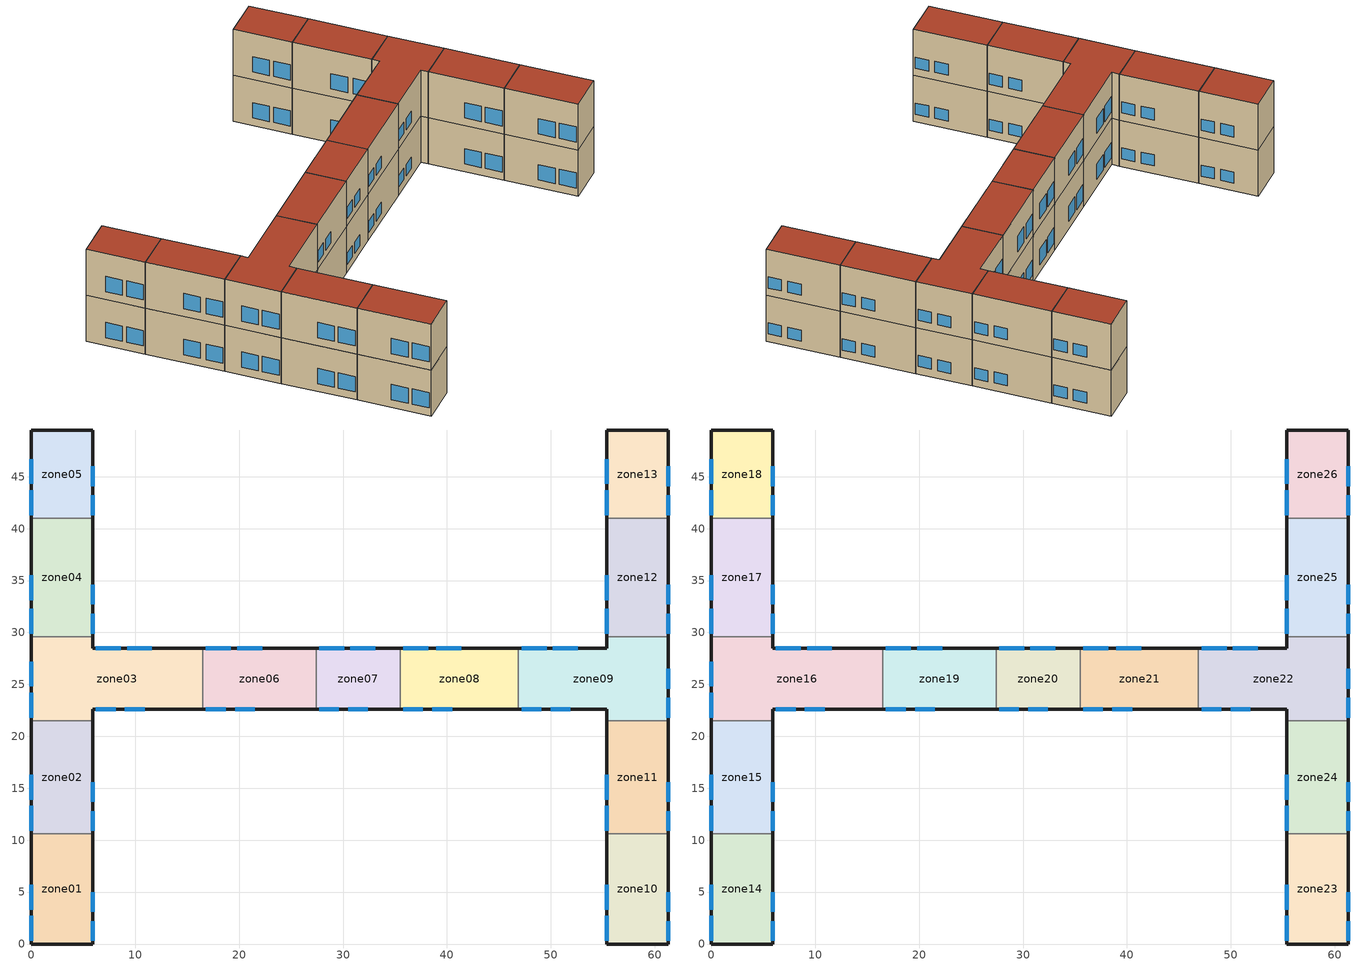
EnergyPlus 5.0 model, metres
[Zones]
zone01
 floor ground (GROUND_FLOOR): 0,10.6 5.9,10.6 5.9,0 0,0 z0
 wall outside (EXT_WALL): 0,10.6 0,0 5.9,0 5.9,10.6 z0:7.5
 wall to zone02 (ADJ_WALL): 5.9,10.6 0,10.6 z0:7.5
 window (EXT_WINDOW1): 5.9,0.3 5.9,2.2 / 5.9,3.1 5.9,5 z1.25:3.05; 0,2.7 0,0.3 / 0,5.7 0,3.3 z1.25:3.75
 ceiling to zone14 (ADJ_CEILING): 0,0 5.9,0 5.9,10.6 0,10.6 z7.5
zone02
 floor ground (GROUND_FLOOR): 0,21.5 5.9,21.5 5.9,10.6 0,10.6 z0
 wall outside (EXT_WALL): 5.9,10.6 5.9,21.5 / 0,21.5 0,10.6 z0:7.5
 wall to zone03 (ADJ_WALL): 5.9,21.5 0,21.5 z0:7.5
 wall to zone01 (ADJ_WALL): 0,10.6 5.9,10.6 z0:7.5
 window (EXT_WINDOW1): 5.9,10.9 5.9,12.8 / 5.9,13.7 5.9,15.6 z1.25:3.05; 0,13.3 0,10.9 / 0,16.3 0,13.9 z1.25:3.75
 ceiling to zone15 (ADJ_CEILING): 0,10.6 5.9,10.6 5.9,21.5 0,21.5 z7.5
zone03
 floor ground (GROUND_FLOOR): 5.9,21.5 0,21.5 0,29.6 5.9,29.6 5.9,28.5 16.5,28.5 16.5,22.6 5.9,22.6 z0
 wall outside (EXT_WALL): 5.9,21.5 5.9,22.6 16.5,22.6 / 0,29.6 0,21.5 / 16.5,28.5 5.9,28.5 5.9,29.6 z0:7.5
 wall to zone04 (ADJ_WALL): 5.9,29.6 0,29.6 z0:7.5
 wall to zone02 (ADJ_WALL): 0,21.5 5.9,21.5 z0:7.5
 wall to zone06 (ADJ_WALL): 16.5,22.6 16.5,28.5 z0:7.5
 window (EXT_WINDOW1): 0,24.2 0,21.8 / 0,27.2 0,24.8 / 8.6,28.5 6.2,28.5 / 11.6,28.5 9.2,28.5 z1.25:3.75; 6.2,22.6 8.1,22.6 / 9,22.6 10.9,22.6 z1.25:3.05
 ceiling to zone16 (ADJ_CEILING): 5.9,22.6 16.5,22.6 16.5,28.5 5.9,28.5 5.9,29.6 0,29.6 0,21.5 5.9,21.5 z7.5
zone04
 floor ground (GROUND_FLOOR): 0,41 5.9,41 5.9,29.6 0,29.6 z0
 wall outside (EXT_WALL): 5.9,29.6 5.9,41 / 0,41 0,29.6 z0:7.5
 wall to zone05 (ADJ_WALL): 5.9,41 0,41 z0:7.5
 wall to zone03 (ADJ_WALL): 0,29.6 5.9,29.6 z0:7.5
 window (EXT_WINDOW1): 5.9,29.9 5.9,31.8 / 5.9,32.7 5.9,34.6 z1.25:3.05; 0,32.3 0,29.9 / 0,35.5 0,33.1 z1.25:3.75
 ceiling to zone17 (ADJ_CEILING): 0,29.6 5.9,29.6 5.9,41 0,41 z7.5
zone05
 floor ground (GROUND_FLOOR): 0,49.5 5.9,49.5 5.9,41 0,41 z0
 wall outside (EXT_WALL): 5.9,41 5.9,49.5 0,49.5 0,41 z0:7.5
 wall to zone04 (ADJ_WALL): 0,41 5.9,41 z0:7.5
 window (EXT_WINDOW1): 5.9,41.3 5.9,43.2 / 5.9,44.1 5.9,46 z1.25:3.05; 0,43.7 0,41.3 / 0,46.7 0,44.3 z1.25:3.75
 ceiling to zone18 (ADJ_CEILING): 0,41 5.9,41 5.9,49.5 0,49.5 z7.5
zone06
 floor ground (GROUND_FLOOR): 16.5,28.5 27.4,28.5 27.4,22.6 16.5,22.6 z0
 wall outside (EXT_WALL): 27.4,28.5 16.5,28.5 / 16.5,22.6 27.4,22.6 z0:7.5
 wall to zone07 (ADJ_WALL): 27.4,22.6 27.4,28.5 z0:7.5
 wall to zone03 (ADJ_WALL): 16.5,28.5 16.5,22.6 z0:7.5
 window (EXT_WINDOW1): 16.8,22.6 18.7,22.6 / 19.6,22.6 21.5,22.6 z1.25:3.05; 19.2,28.5 16.8,28.5 / 22.2,28.5 19.8,28.5 z1.25:3.75
 ceiling to zone19 (ADJ_CEILING): 16.5,22.6 27.4,22.6 27.4,28.5 16.5,28.5 z7.5
zone07
 floor ground (GROUND_FLOOR): 27.4,28.5 35.5,28.5 35.5,22.6 27.4,22.6 z0
 wall outside (EXT_WALL): 35.5,28.5 27.4,28.5 / 27.4,22.6 35.5,22.6 z0:7.5
 wall to zone08 (ADJ_WALL): 35.5,22.6 35.5,28.5 z0:7.5
 wall to zone06 (ADJ_WALL): 27.4,28.5 27.4,22.6 z0:7.5
 window (EXT_WINDOW1): 27.7,22.6 29.6,22.6 / 30.5,22.6 32.4,22.6 z1.25:3.05; 30.1,28.5 27.7,28.5 / 33.1,28.5 30.7,28.5 z1.25:3.75
 ceiling to zone20 (ADJ_CEILING): 27.4,22.6 35.5,22.6 35.5,28.5 27.4,28.5 z7.5
zone08
 floor ground (GROUND_FLOOR): 35.5,28.5 46.9,28.5 46.9,22.6 35.5,22.6 z0
 wall outside (EXT_WALL): 46.9,28.5 35.5,28.5 / 35.5,22.6 46.9,22.6 z0:7.5
 wall to zone09 (ADJ_WALL): 46.9,22.6 46.9,28.5 z0:7.5
 wall to zone07 (ADJ_WALL): 35.5,28.5 35.5,22.6 z0:7.5
 window (EXT_WINDOW1): 35.8,22.6 37.7,22.6 / 38.6,22.6 40.5,22.6 z1.25:3.05; 38.2,28.5 35.8,28.5 / 41.4,28.5 39,28.5 z1.25:3.75
 ceiling to zone21 (ADJ_CEILING): 35.5,22.6 46.9,22.6 46.9,28.5 35.5,28.5 z7.5
zone09
 floor ground (GROUND_FLOOR): 61.3,29.6 61.3,21.5 55.4,21.5 55.4,22.6 46.9,22.6 46.9,28.5 55.4,28.5 55.4,29.6 z0
 wall outside (EXT_WALL): 46.9,22.6 55.4,22.6 55.4,21.5 / 61.3,21.5 61.3,29.6 / 55.4,29.6 55.4,28.5 46.9,28.5 z0:7.5
 wall to zone08 (ADJ_WALL): 46.9,28.5 46.9,22.6 z0:7.5
 wall to zone12 (ADJ_WALL): 61.3,29.6 55.4,29.6 z0:7.5
 wall to zone11 (ADJ_WALL): 55.4,21.5 61.3,21.5 z0:7.5
 window (EXT_WINDOW1): 47.2,22.6 49.1,22.6 / 50,22.6 51.9,22.6 / 61.3,21.8 61.3,23.7 / 61.3,24.6 61.3,26.5 z1.25:3.05; 49.6,28.5 47.2,28.5 / 52.6,28.5 50.2,28.5 z1.25:3.75
 ceiling to zone22 (ADJ_CEILING): 55.4,29.6 55.4,28.5 46.9,28.5 46.9,22.6 55.4,22.6 55.4,21.5 61.3,21.5 61.3,29.6 z7.5
zone10
 floor ground (GROUND_FLOOR): 55.4,10.6 61.3,10.6 61.3,0 55.4,0 z0
 wall outside (EXT_WALL): 55.4,10.6 55.4,0 61.3,0 61.3,10.6 z0:7.5
 wall to zone11 (ADJ_WALL): 61.3,10.6 55.4,10.6 z0:7.5
 window (EXT_WINDOW1): 61.3,0.3 61.3,2.2 / 61.3,3.1 61.3,5 z1.25:3.05; 55.4,2.7 55.4,0.3 / 55.4,5.7 55.4,3.3 z1.25:3.75
 ceiling to zone23 (ADJ_CEILING): 55.4,0 61.3,0 61.3,10.6 55.4,10.6 z7.5
zone11
 floor ground (GROUND_FLOOR): 55.4,21.5 61.3,21.5 61.3,10.6 55.4,10.6 z0
 wall outside (EXT_WALL): 61.3,10.6 61.3,21.5 / 55.4,21.5 55.4,10.6 z0:7.5
 wall to zone09 (ADJ_WALL): 61.3,21.5 55.4,21.5 z0:7.5
 wall to zone10 (ADJ_WALL): 55.4,10.6 61.3,10.6 z0:7.5
 window (EXT_WINDOW1): 61.3,10.9 61.3,12.8 / 61.3,13.7 61.3,15.6 z1.25:3.05; 55.4,13.3 55.4,10.9 / 55.4,16.3 55.4,13.9 z1.25:3.75
 ceiling to zone24 (ADJ_CEILING): 55.4,10.6 61.3,10.6 61.3,21.5 55.4,21.5 z7.5
zone12
 floor ground (GROUND_FLOOR): 55.4,41 61.3,41 61.3,29.6 55.4,29.6 z0
 wall outside (EXT_WALL): 61.3,29.6 61.3,41 / 55.4,41 55.4,29.6 z0:7.5
 wall to zone13 (ADJ_WALL): 61.3,41 55.4,41 z0:7.5
 wall to zone09 (ADJ_WALL): 55.4,29.6 61.3,29.6 z0:7.5
 window (EXT_WINDOW1): 61.3,29.9 61.3,31.8 / 61.3,32.7 61.3,34.6 z1.25:3.05; 55.4,32.3 55.4,29.9 / 55.4,35.5 55.4,33.1 z1.25:3.75
 ceiling to zone25 (ADJ_CEILING): 55.4,29.6 61.3,29.6 61.3,41 55.4,41 z7.5
zone13
 floor ground (GROUND_FLOOR): 55.4,49.5 61.3,49.5 61.3,41 55.4,41 z0
 wall outside (EXT_WALL): 61.3,41 61.3,49.5 55.4,49.5 55.4,41 z0:7.5
 wall to zone12 (ADJ_WALL): 55.4,41 61.3,41 z0:7.5
 window (EXT_WINDOW1): 61.3,41.3 61.3,43.2 / 61.3,44.1 61.3,46 z1.25:3.05; 55.4,43.7 55.4,41.3 / 55.4,46.7 55.4,44.3 z1.25:3.75
 ceiling to zone26 (ADJ_CEILING): 55.4,41 61.3,41 61.3,49.5 55.4,49.5 z7.5
zone14
 floor to zone01 (ADJ_CEILING): 0,10.6 5.9,10.6 5.9,0 0,0 z7.5
 wall outside (EXT_WALL): 0,10.6 0,0 5.9,0 5.9,10.6 z7.5:15
 wall to zone15 (ADJ_WALL): 5.9,10.6 0,10.6 z7.5:15
 window (EXT_WINDOW1): 5.9,0.3 5.9,2.2 / 5.9,3.1 5.9,5 z8.75:10.55; 0,2.7 0,0.3 / 0,5.7 0,3.3 z8.75:11.25
 roof outside (EXT_ROOF): 0,0 5.9,0 5.9,10.6 0,10.6 z15
zone15
 floor to zone02 (ADJ_CEILING): 0,21.5 5.9,21.5 5.9,10.6 0,10.6 z7.5
 wall outside (EXT_WALL): 5.9,10.6 5.9,21.5 / 0,21.5 0,10.6 z7.5:15
 wall to zone16 (ADJ_WALL): 5.9,21.5 0,21.5 z7.5:15
 wall to zone14 (ADJ_WALL): 0,10.6 5.9,10.6 z7.5:15
 window (EXT_WINDOW1): 5.9,10.9 5.9,12.8 / 5.9,13.7 5.9,15.6 z8.75:10.55; 0,13.3 0,10.9 / 0,16.3 0,13.9 z8.75:11.25
 roof outside (EXT_ROOF): 0,10.6 5.9,10.6 5.9,21.5 0,21.5 z15
zone16
 floor to zone03 (ADJ_CEILING): 5.9,21.5 0,21.5 0,29.6 5.9,29.6 5.9,28.5 16.5,28.5 16.5,22.6 5.9,22.6 z7.5
 wall outside (EXT_WALL): 5.9,21.5 5.9,22.6 16.5,22.6 / 0,29.6 0,21.5 / 16.5,28.5 5.9,28.5 5.9,29.6 z7.5:15
 wall to zone17 (ADJ_WALL): 5.9,29.6 0,29.6 z7.5:15
 wall to zone15 (ADJ_WALL): 0,21.5 5.9,21.5 z7.5:15
 wall to zone19 (ADJ_WALL): 16.5,22.6 16.5,28.5 z7.5:15
 window (EXT_WINDOW1): 0,24.2 0,21.8 / 0,27.2 0,24.8 / 8.6,28.5 6.2,28.5 / 11.6,28.5 9.2,28.5 z8.75:11.25; 6.2,22.6 8.1,22.6 / 9,22.6 10.9,22.6 z8.75:10.55
 roof outside (EXT_ROOF): 5.9,22.6 16.5,22.6 16.5,28.5 5.9,28.5 5.9,29.6 0,29.6 0,21.5 5.9,21.5 z15
zone17
 floor to zone04 (ADJ_CEILING): 0,41 5.9,41 5.9,29.6 0,29.6 z7.5
 wall outside (EXT_WALL): 5.9,29.6 5.9,41 / 0,41 0,29.6 z7.5:15
 wall to zone18 (ADJ_WALL): 5.9,41 0,41 z7.5:15
 wall to zone16 (ADJ_WALL): 0,29.6 5.9,29.6 z7.5:15
 window (EXT_WINDOW1): 5.9,29.9 5.9,31.8 / 5.9,32.7 5.9,34.6 z8.75:10.55; 0,32.3 0,29.9 / 0,35.5 0,33.1 z8.75:11.25
 roof outside (EXT_ROOF): 0,29.6 5.9,29.6 5.9,41 0,41 z15
zone18
 floor to zone05 (ADJ_CEILING): 0,49.5 5.9,49.5 5.9,41 0,41 z7.5
 wall outside (EXT_WALL): 5.9,41 5.9,49.5 0,49.5 0,41 z7.5:15
 wall to zone17 (ADJ_WALL): 0,41 5.9,41 z7.5:15
 window (EXT_WINDOW1): 5.9,41.3 5.9,43.2 / 5.9,44.1 5.9,46 z8.75:10.55; 0,43.7 0,41.3 / 0,46.7 0,44.3 z8.75:11.25
 roof outside (EXT_ROOF): 0,41 5.9,41 5.9,49.5 0,49.5 z15
zone19
 floor to zone06 (ADJ_CEILING): 16.5,28.5 27.4,28.5 27.4,22.6 16.5,22.6 z7.5
 wall outside (EXT_WALL): 27.4,28.5 16.5,28.5 / 16.5,22.6 27.4,22.6 z7.5:15
 wall to zone20 (ADJ_WALL): 27.4,22.6 27.4,28.5 z7.5:15
 wall to zone16 (ADJ_WALL): 16.5,28.5 16.5,22.6 z7.5:15
 window (EXT_WINDOW1): 16.8,22.6 18.7,22.6 / 19.6,22.6 21.5,22.6 z8.75:10.55; 19.2,28.5 16.8,28.5 / 22.2,28.5 19.8,28.5 z8.75:11.25
 roof outside (EXT_ROOF): 16.5,22.6 27.4,22.6 27.4,28.5 16.5,28.5 z15
zone20
 floor to zone07 (ADJ_CEILING): 27.4,28.5 35.5,28.5 35.5,22.6 27.4,22.6 z7.5
 wall outside (EXT_WALL): 35.5,28.5 27.4,28.5 / 27.4,22.6 35.5,22.6 z7.5:15
 wall to zone21 (ADJ_WALL): 35.5,22.6 35.5,28.5 z7.5:15
 wall to zone19 (ADJ_WALL): 27.4,28.5 27.4,22.6 z7.5:15
 window (EXT_WINDOW1): 27.7,22.6 29.6,22.6 / 30.5,22.6 32.4,22.6 z8.75:10.55; 30.1,28.5 27.7,28.5 / 33.1,28.5 30.7,28.5 z8.75:11.25
 roof outside (EXT_ROOF): 27.4,22.6 35.5,22.6 35.5,28.5 27.4,28.5 z15
zone21
 floor to zone08 (ADJ_CEILING): 35.5,28.5 46.9,28.5 46.9,22.6 35.5,22.6 z7.5
 wall outside (EXT_WALL): 46.9,28.5 35.5,28.5 / 35.5,22.6 46.9,22.6 z7.5:15
 wall to zone22 (ADJ_WALL): 46.9,22.6 46.9,28.5 z7.5:15
 wall to zone20 (ADJ_WALL): 35.5,28.5 35.5,22.6 z7.5:15
 window (EXT_WINDOW1): 35.8,22.6 37.7,22.6 / 38.6,22.6 40.5,22.6 z8.75:10.55; 38.2,28.5 35.8,28.5 / 41.4,28.5 39,28.5 z8.75:11.25
 roof outside (EXT_ROOF): 35.5,22.6 46.9,22.6 46.9,28.5 35.5,28.5 z15
zone22
 floor to zone09 (ADJ_CEILING): 61.3,29.6 61.3,21.5 55.4,21.5 55.4,22.6 46.9,22.6 46.9,28.5 55.4,28.5 55.4,29.6 z7.5
 wall outside (EXT_WALL): 46.9,22.6 55.4,22.6 55.4,21.5 / 61.3,21.5 61.3,29.6 / 55.4,29.6 55.4,28.5 46.9,28.5 z7.5:15
 wall to zone21 (ADJ_WALL): 46.9,28.5 46.9,22.6 z7.5:15
 wall to zone25 (ADJ_WALL): 61.3,29.6 55.4,29.6 z7.5:15
 wall to zone24 (ADJ_WALL): 55.4,21.5 61.3,21.5 z7.5:15
 window (EXT_WINDOW1): 47.2,22.6 49.1,22.6 / 50,22.6 51.9,22.6 / 61.3,21.8 61.3,23.7 / 61.3,24.6 61.3,26.5 z8.75:10.55; 49.6,28.5 47.2,28.5 / 52.6,28.5 50.2,28.5 z8.75:11.25
 roof outside (EXT_ROOF): 55.4,29.6 55.4,28.5 46.9,28.5 46.9,22.6 55.4,22.6 55.4,21.5 61.3,21.5 61.3,29.6 z15
zone23
 floor to zone10 (ADJ_CEILING): 55.4,10.6 61.3,10.6 61.3,0 55.4,0 z7.5
 wall outside (EXT_WALL): 55.4,10.6 55.4,0 61.3,0 61.3,10.6 z7.5:15
 wall to zone24 (ADJ_WALL): 61.3,10.6 55.4,10.6 z7.5:15
 window (EXT_WINDOW1): 61.3,0.3 61.3,2.2 / 61.3,3.1 61.3,5 z8.75:10.55; 55.4,2.7 55.4,0.3 / 55.4,5.7 55.4,3.3 z8.75:11.25
 roof outside (EXT_ROOF): 55.4,0 61.3,0 61.3,10.6 55.4,10.6 z15
zone24
 floor to zone11 (ADJ_CEILING): 55.4,21.5 61.3,21.5 61.3,10.6 55.4,10.6 z7.5
 wall outside (EXT_WALL): 61.3,10.6 61.3,21.5 / 55.4,21.5 55.4,10.6 z7.5:15
 wall to zone22 (ADJ_WALL): 61.3,21.5 55.4,21.5 z7.5:15
 wall to zone23 (ADJ_WALL): 55.4,10.6 61.3,10.6 z7.5:15
 window (EXT_WINDOW1): 61.3,10.9 61.3,12.8 / 61.3,13.7 61.3,15.6 z8.75:10.55; 55.4,13.3 55.4,10.9 / 55.4,16.3 55.4,13.9 z8.75:11.25
 roof outside (EXT_ROOF): 55.4,10.6 61.3,10.6 61.3,21.5 55.4,21.5 z15
zone25
 floor to zone12 (ADJ_CEILING): 55.4,41 61.3,41 61.3,29.6 55.4,29.6 z7.5
 wall outside (EXT_WALL): 61.3,29.6 61.3,41 / 55.4,41 55.4,29.6 z7.5:15
 wall to zone26 (ADJ_WALL): 61.3,41 55.4,41 z7.5:15
 wall to zone22 (ADJ_WALL): 55.4,29.6 61.3,29.6 z7.5:15
 window (EXT_WINDOW1): 61.3,29.9 61.3,31.8 / 61.3,32.7 61.3,34.6 z8.75:10.55; 55.4,32.3 55.4,29.9 / 55.4,35.5 55.4,33.1 z8.75:11.25
 roof outside (EXT_ROOF): 55.4,29.6 61.3,29.6 61.3,41 55.4,41 z15
zone26
 floor to zone13 (ADJ_CEILING): 55.4,49.5 61.3,49.5 61.3,41 55.4,41 z7.5
 wall outside (EXT_WALL): 61.3,41 61.3,49.5 55.4,49.5 55.4,41 z7.5:15
 wall to zone25 (ADJ_WALL): 55.4,41 61.3,41 z7.5:15
 window (EXT_WINDOW1): 61.3,41.3 61.3,43.2 / 61.3,44.1 61.3,46 z8.75:10.55; 55.4,43.7 55.4,41.3 / 55.4,46.7 55.4,44.3 z8.75:11.25
 roof outside (EXT_ROOF): 55.4,41 61.3,41 61.3,49.5 55.4,49.5 z15
[Building]
zone03: North Axis {deg}=0; Terrain=City; Loads Convergence Tolerance Value=0; Temperature Convergence Tolerance Value {deltaC}=0; Solar Distribution=FullInteriorAndExterior; Maximum Number of Warmup Days=0
[Site:Location]
not used: Latitude {deg}=0; Longitude {deg}=0; Time Zone {hr}=0; Elevation {m}=0
[Construction]
GROUND_FLOOR; EXT_WALL; EXT_ROOF; ADJ_WALL; ADJ_CEILING; EXT_WINDOW1: 
[WindowProperty:ShadingControl]
ESHADE=0; ISHADE=INPUT 1*MAX_ISHADE : SHADECNTRL=ISHADE_INTERNAL
[SurfaceProperty:OtherSideCoefficients]
BOUNDARY=IDENTICAL; BOUNDARY=INPUT 1*TBOUNDARY; BOUNDARY=INPUT 1*TBOUNDARY_2; BOUNDARY=INPUT 1*TBOUNDARY_3; BOUNDARY=INPUT 1*TGROUND; BOUNDARY=20; BOUNDARY=15
[Zone]
zone01; zone02; zone03; zone04; zone05; zone06; zone07; zone08; zone09; zone10; zone11; zone12; zone13; zone14; zone15; zone16; zone17; zone18; zone19; zone20; zone21; zone22; zone23; zone24; zone25; zone26: 0, 0, 0, 0, , 1
